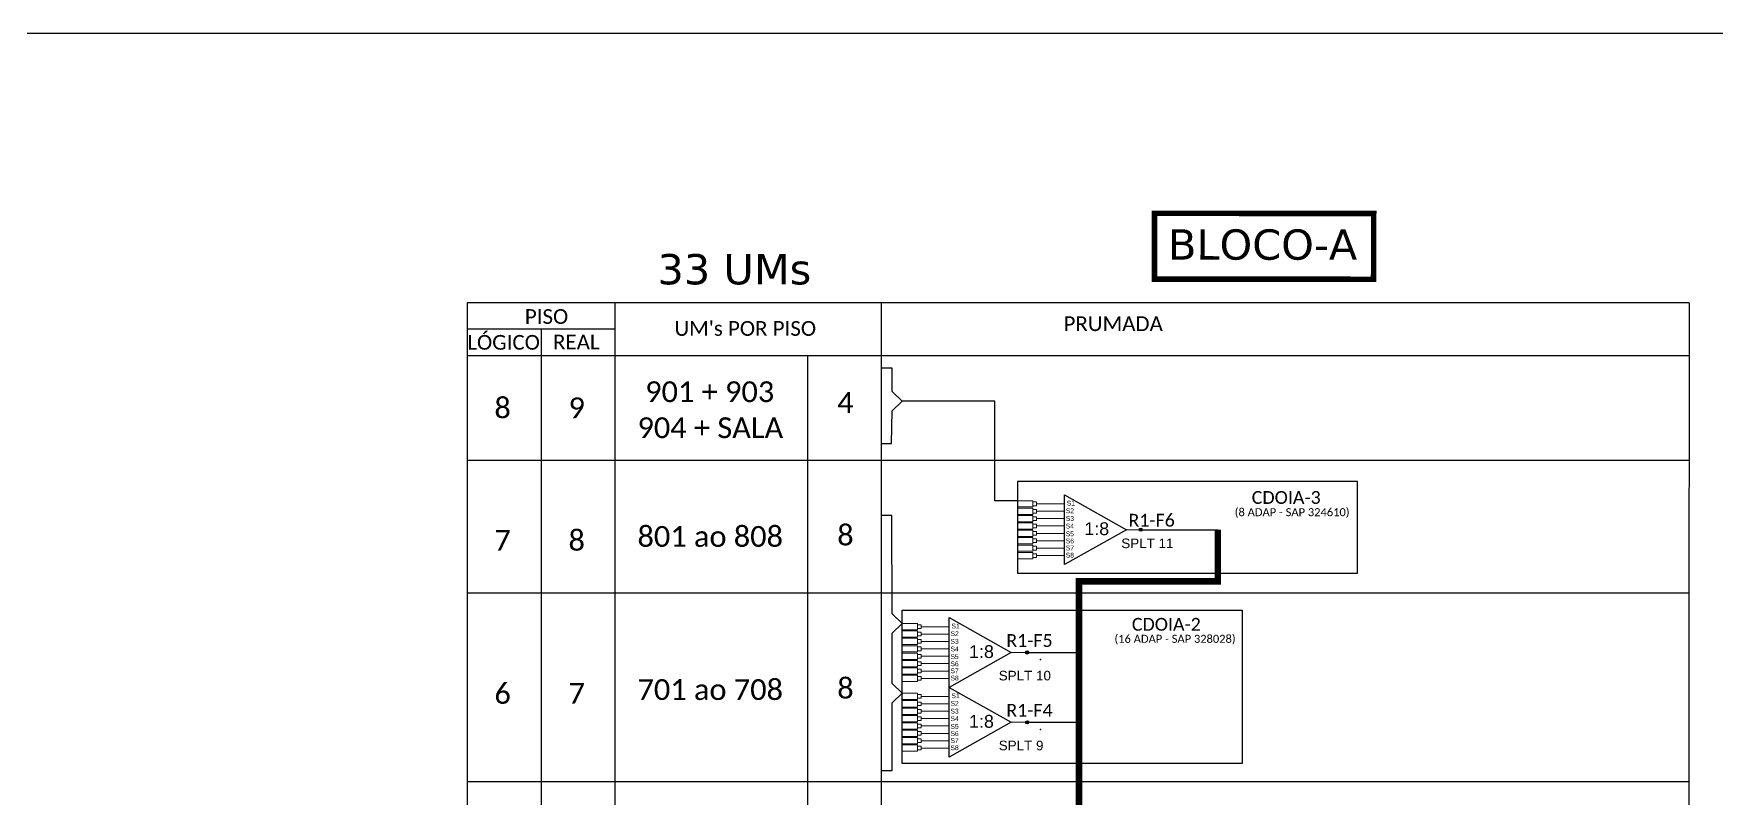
# Model space of a CAD drawing. Extents: x -4 to 837, y 1 to 595.
# Drawn here: x 413.6 to 676.5, y 475.9 to 595.3 of the extents above; entities that cross this region are included whole.
import ezdxf
from ezdxf.enums import TextEntityAlignment as Align

# ---------------------------------------------------------------- set-up
doc = ezdxf.new("R2010")
doc.units = 0
doc.layers.add('CAP a instalar', color=1, linetype='Continuous')
doc.layers.add('label_cabos', color=7, linetype='Continuous')
doc.styles.add('ARIAL', font='arial.ttf')
doc.styles.add('siredit', font='verdana.ttf')
doc.styles.add('WMF-Calibri0', font='calibri.ttf')

# ---------------------------------------------------------------- blocks, each defined once
blk = doc.blocks.new('SPLITTER FUTURO')
blk.add_point((0, 0))
at = {"style": 'ARIAL', "text_generation_flag": 6, "flags": 4}
for tag, p, height in [('SPLT', (-6.22, -4.1), 1.5), ('INSTAL.', (-6.25, -6.09), 1.25)]:
    blk.add_attdef(tag, p, '', height=height, rotation=180, dxfattribs=at)
blk = doc.blocks.new('SPLT_1-8_SC-APC_ESQ')
at = {"color": 1}
blk.add_lwpolyline([(7.37, -2.1), (17.04, -7.55), (7.37, -13), (7.37, -2.1)], dxfattribs=at)
at = {"color": 3, "lineweight": 0}
for points in [[(2.41, -3.02), (0, -3.02)], [(2.41, -4), (0, -4)], [(2.41, -4.17), (0, -4.17)], [(2.41, -5.16), (0, -5.16)], [(2.41, -3.02), (2.41, -4)], [(2.41, -4.17), (2.41, -5.16)], [(2.99, -3.51), (7.37, -3.51)], [(7.37, -4.66), (2.99, -4.66)], [(2.41, -5.32), (0, -5.32)], [(2.41, -6.31), (0, -6.31)], [(2.41, -6.48), (0, -6.48)], [(2.41, -7.46), (0, -7.46)], [(2.41, -7.63), (0, -7.63)], [(2.41, -5.32), (2.41, -6.31)], [(2.41, -6.48), (2.41, -7.46)], [(2.41, -7.63), (2.41, -8.62)], [(7.37, -5.82), (2.99, -5.82)], [(7.37, -6.97), (2.99, -6.97)], [(2.41, -8.62), (0, -8.62)], [(2.41, -8.78), (0, -8.78)], [(2.41, -9.77), (0, -9.77)], [(2.41, -9.94), (0, -9.94)], [(2.41, -8.78), (2.41, -9.77)], [(2.41, -9.94), (2.41, -10.92)], [(7.37, -8.12), (2.99, -8.12)], [(7.37, -9.28), (2.99, -9.28)], [(7.37, -10.43), (2.99, -10.43)], [(2.41, -10.92), (0, -10.92)], [(2.41, -11.09), (0, -11.09)], [(2.41, -12.08), (0, -12.08)], [(2.41, -11.09), (2.41, -12.08)], [(7.37, -11.58), (2.99, -11.58)]]:
    blk.add_lwpolyline(points, dxfattribs=at)
for points in [[(2.99, -3.22), (2.41, -3.22), (2.41, -3.8), (2.99, -3.8)], [(2.99, -4.38), (2.41, -4.38), (2.41, -4.95), (2.99, -4.95)], [(2.99, -5.53), (2.41, -5.53), (2.41, -6.1), (2.99, -6.1)], [(2.99, -6.68), (2.41, -6.68), (2.41, -7.26), (2.99, -7.26)], [(2.99, -7.84), (2.41, -7.84), (2.41, -8.41), (2.99, -8.41)], [(2.99, -8.99), (2.41, -8.99), (2.41, -9.56), (2.99, -9.56)], [(2.99, -10.14), (2.41, -10.14), (2.41, -10.72), (2.99, -10.72)], [(2.99, -11.3), (2.41, -11.3), (2.41, -11.87), (2.99, -11.87)]]:
    blk.add_lwpolyline(points, close=True, dxfattribs=at)
at = {"color": 1, "lineweight": 0}
blk.add_lwpolyline([(17.04, -7.55), (19.26, -7.55)], dxfattribs=at)
at = {"color": 1, "style": 'ARIAL'}
for s, height, p in [('S2', 0.75, (7.56, -4.97)), ('S1', 0.75, (7.7, -3.78)), ('S5', 0.75, (7.55, -8.57)), ('S3', 0.75, (7.55, -6.18)), ('S4', 0.75, (7.55, -7.36)), ('1:8', 2, (10.45, -8.4)), ('S6', 0.75, (7.55, -9.69)), ('S7', 0.75, (7.55, -10.78)), ('S8', 0.75, (7.55, -11.9))]:
    blk.add_text(s, height=height, dxfattribs=at).set_placement(p)
blk = doc.blocks.new('SPLITTER_')
blk.add_point((0, 0))
at = {"style": 'ARIAL', "flags": 4}
blk.add_attdef('SPLT', (0, -3.26), '', height=1.5, dxfattribs=at)

msp = doc.modelspace()

# ---------------------------------------------------------------- hatches: boundary and pattern name
h = msp.add_hatch(color=3)
h.dxf.hatch_style = 1
edge = h.paths.add_edge_path()
edge.add_arc((586.57, 517.82), 0.242, 0, 360)
h = msp.add_hatch(color=3)
h.dxf.hatch_style = 1
edge = h.paths.add_edge_path()
edge.add_arc((568.82, 498.65), 0.256, 0, 360)
h = msp.add_hatch(color=3)
h.dxf.hatch_style = 1
edge = h.paths.add_edge_path()
edge.add_arc((568.82, 487.75), 0.256, 0, 360)

# ---------------------------------------------------------------- linework, layer by layer
msp.add_line((837.17, 595.26), (-3.83, 595.26))
at = {"color": 5}
msp.add_line((586.57, 517.82), (598.6, 517.82), dxfattribs=at)
at = {"color": 0}
for points in [[(672.25, 553.25), (481.34, 553.25)], [(504.49, 549.14), (481.34, 549.14)]]:
    msp.add_lwpolyline(points, dxfattribs=at)
for points in [[(481.34, 553.25), (481.34, 322.48)], [(504.49, 322.48), (504.49, 553.25)], [(546.08, 322.48), (546.08, 553.25)], [(672.25, 553.25), (672.05, 322.48)], [(492.92, 549.14), (492.92, 322.48)], [(481.34, 545.03), (672.25, 545.03)], [(534.51, 545.03), (534.51, 322.48)], [(481.34, 528.66), (672.25, 528.66)], [(481.34, 507.98), (672.25, 507.98)], [(481.34, 478.51), (672.25, 478.51)]]:
    msp.add_lwpolyline(points)
at = {"color": 3}
for points in [[(546, 531.3), (547.65, 531.3), (547.73, 536.37), (549.3, 537.88), (547.73, 539.39), (547.75, 543.06), (546.1, 543.06)], [(567.31, 522.35), (563.78, 522.35), (563.78, 537.87), (549.3, 537.88)], [(546.07, 480.24), (547.72, 480.24), (547.73, 490.77), (549.3, 492.28), (547.73, 493.79), (547.73, 501.67), (549.3, 503.18), (547.73, 504.69), (547.67, 520.06), (546.02, 520.06)]]:
    msp.add_lwpolyline(points, dxfattribs=at)
at = {"color": 1}
for points in [[(620.44, 525.37), (567.31, 525.37), (567.31, 511.05), (620.44, 511.05)], [(549.3, 505.24), (602.43, 505.24), (602.43, 481.34), (549.3, 481.34)]]:
    msp.add_lwpolyline(points, close=True, dxfattribs=at)
at = {"color": 5, "const_width": 1}
msp.add_lwpolyline([(598.6, 517.82), (598.6, 509.76), (576.93, 509.76), (576.93, 376.34)], dxfattribs=at)
at = {"color": 5, "linetype": 'Continuous', "ltscale": 4}
for points in [[(568.82, 498.65), (576.66, 498.65)], [(568.82, 487.75), (576.66, 487.75)]]:
    msp.add_lwpolyline(points, dxfattribs=at)
at = {"color": 3}
for centre, radius in [((586.57, 517.82), 0.242), ((568.82, 498.65), 0.256), ((568.82, 487.75), 0.256)]:
    msp.add_circle(centre, radius, dxfattribs=at)
at = {"layer": 'CAP a instalar', "color": 7, "linetype": 'Continuous', "ltscale": 5, "const_width": 0.876}
msp.add_lwpolyline([(588.71, 567.21), (622.96, 567.2), (622.95, 556.91), (588.71, 556.92)], close=True, dxfattribs=at)

# ---------------------------------------------------------------- block references
for p in [(567.31, 525.37), (549.3, 506.19), (549.3, 495.3)]:
    msp.add_blockref('SPLT_1-8_SC-APC_ESQ', p)
ref = msp.add_blockref('SPLITTER FUTURO', (585.11, 519.03), dxfattribs=dict(xscale=-1))
ref.add_attrib('SPLT', 'SPLT 11', (583.53, 514.94), dxfattribs={"height": 1.5, "rotation": 180, "style": 'ARIAL', "text_generation_flag": 6})
ref = msp.add_blockref('SPLITTER_', (570.92, 497.55), dxfattribs=dict(xscale=-1))
ref.add_attrib('SPLT', 'SPLT 10', (564.39, 494.29), dxfattribs={"height": 1.5, "style": 'ARIAL'})
ref = msp.add_blockref('SPLITTER_', (570.92, 486.65), dxfattribs=dict(xscale=-1))
ref.add_attrib('SPLT', 'SPLT 9', (564.39, 483.39), dxfattribs={"height": 1.5, "style": 'ARIAL'})

# ---------------------------------------------------------------- texts
at = {"color": 0, "style": 'WMF-Calibri0'}
for s, p in [('     PISO', (486.31, 549.95)), ("UM's POR PISO", (513.73, 548.09)), ('PRUMADA', (574.51, 548.83)), ('  LÓGICO', (479.76, 545.92)), ('    REAL', (491.52, 545.97))]:
    msp.add_text(s, height=2.3, dxfattribs=at).set_placement(p)
at = {"color": 7, "style": 'WMF-Calibri0'}
for s, p in [('901 + 903', (509.16, 537.74)), ('904 + SALA', (507.96, 532.12)), ('801 ao 808', (507.96, 515.15)), ('701 ao 708', (507.96, 491.24))]:
    msp.add_text(s, height=3.24, dxfattribs=at).set_placement(p)
at = {"color": 1, "style": 'WMF-Calibri0'}
for s, p in [('CDOIA-3', (603.91, 521.85)), ('CDOIA-2', (585.18, 502.05))]:
    msp.add_text(s, height=2, dxfattribs=at).set_placement(p)
for s, p in [('(8 ADAP - SAP 324610)', (610.22, 519.93)), ('(16 ADAP - SAP 328028)', (591.93, 500.16))]:
    msp.add_text(s, height=1.25, dxfattribs=at).set_placement(p, align=Align.CENTER)
at = {"color": 5, "style": 'WMF-Calibri0'}
for s, p in [('R1-F6', (584.65, 518.3)), ('R1-F5', (565.57, 499.52)), ('R1-F4', (565.57, 488.62))]:
    msp.add_text(s, height=2, dxfattribs=at).set_placement(p)
at = {"color": 7, "style": 'WMF-Calibri0', "flags": 4}
for tag, p in [('4', (540.44, 537.67)), ('8', (486.89, 536.85)), ('9', (498.46, 536.85)), ('8', (498.46, 516.17)), ('8', (540.44, 516.99)), ('7', (486.89, 516.17)), ('8', (540.44, 493.08)), ('6', (486.89, 492.26)), ('7', (498.46, 492.26))]:
    msp.add_attdef(tag, text='XX', height=3.24, dxfattribs=at).set_placement(p, align=Align.MIDDLE_CENTER)
at = {"layer": 'label_cabos', "color": 7, "style": 'siredit'}
for s, p in [('BLOCO-A', (590.82, 559.99, 28)), ('33 UMs', (511.07, 556.13, 28))]:
    msp.add_text(s, height=4.727, rotation=359.9611, dxfattribs=at).set_placement(p)

doc.saveas('drawing.dxf')
